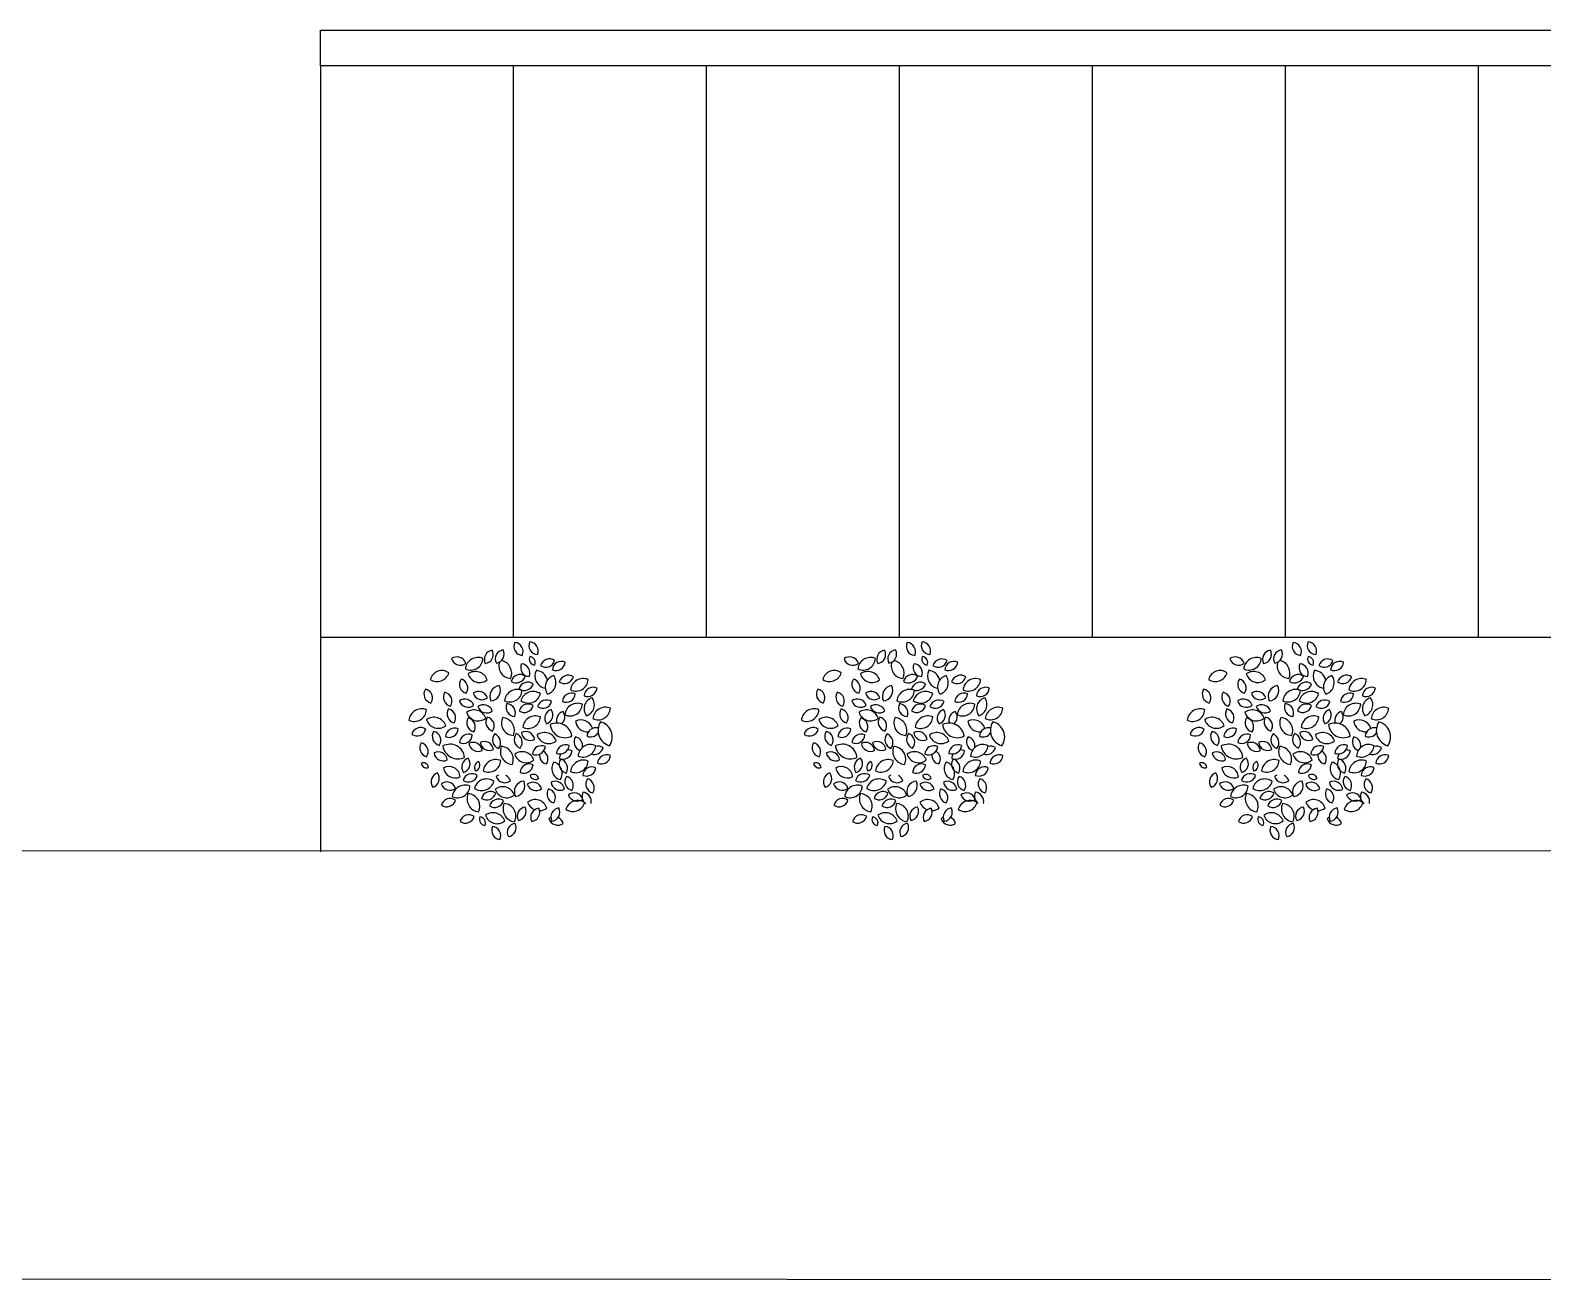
# Model space of a CAD drawing. Header units: inches. Extents: x 15 to 22798, y 21 to 21519.
# Drawn here: x 18609.2 to 18820.8, y 11955 to 12130.2 of the extents above; entities that cross this region are included whole.
import ezdxf

# ---------------------------------------------------------------- set-up
doc = ezdxf.new("R2010")
doc.units = ezdxf.units.IN
doc.header["$MEASUREMENT"] = 0
doc.layers.add('ARREDAMENTO', color=8, linetype='Continuous', lineweight=13)

msp = doc.modelspace()

# ---------------------------------------------------------------- linework, layer by layer
for p, q in [((18649.75, 12125.22), (18649.75, 12130.22)), ((18649.75, 12130.22), (19027.75, 12130.22)), ((18676.75, 12125.22), (18649.75, 12125.22)), ((18649.75, 12125.22), (18649.75, 12015.22)), ((19027.75, 12125.22), (18663.75, 12125.22)), ((18703.75, 12125.22), (18676.75, 12125.22)), ((18676.75, 12125.22), (18676.75, 12045.22)), ((18730.75, 12125.22), (18703.75, 12125.22)), ((18703.75, 12125.22), (18703.75, 12045.22)), ((18757.75, 12125.22), (18730.75, 12125.22)), ((18730.75, 12125.22), (18730.75, 12045.22)), ((18784.75, 12125.22), (18757.75, 12125.22)), ((18757.75, 12125.22), (18757.75, 12045.22)), ((18811.75, 12125.22), (18784.75, 12125.22)), ((18784.75, 12125.22), (18784.75, 12045.22)), ((18838.75, 12125.22), (18811.75, 12125.22)), ((18811.75, 12125.22), (18811.75, 12045.22)), ((19027.75, 12045.22), (18649.75, 12045.22)), ((19869.63, 12015.05), (17842.15, 12015.54)), ((20004.47, 11955.01), (17815.44, 11955.55))]:
    msp.add_line(p, q)
at = {"layer": 'ARREDAMENTO', "linetype": 'ByBlock', "lineweight": -3}
for points in [[(18672.83, 12041.58, 0.535384), (18673.78, 12043.45, 0.500203)], [(18675.34, 12043.48, 0.535384), (18674.39, 12041.61, 0.500203)], [(18676.97, 12044.52, 0.535384), (18678.01, 12042.7, 0.500203)], [(18679.05, 12044.62, 0.535384), (18680.13, 12042.82, 0.500203)], [(18727.74, 12041.58, 0.535384), (18728.69, 12043.45, 0.500203)], [(18730.25, 12043.48, 0.535384), (18729.3, 12041.61, 0.500203)], [(18731.88, 12044.52, 0.535384), (18732.92, 12042.7, 0.500203)], [(18733.96, 12044.62, 0.535384), (18735.04, 12042.82, 0.500203)], [(18781.74, 12041.58, 0.535384), (18782.69, 12043.45, 0.500203)], [(18784.25, 12043.48, 0.535384), (18783.3, 12041.61, 0.500203)], [(18785.88, 12044.52, 0.535384), (18786.92, 12042.7, 0.500203)], [(18787.96, 12044.62, 0.535384), (18789.04, 12042.82, 0.500203)], [(18668.12, 12042.25, 0.535384), (18670.11, 12041.6, 0.500203)], [(18670.04, 12040.82, 0.535384), (18672.5, 12042.28, 0.500203)], [(18677.9, 12041.53, 0.535384), (18678.98, 12039.73, 0.500203)], [(18679.07, 12042.55, 0.535384), (18679.76, 12041.35, 0.500203)], [(18680.55, 12041.29, 0.535384), (18682.53, 12041.99, 0.500203)], [(18684.01, 12041.74, 0.535384), (18682.21, 12040.67, 0.500203)], [(18723.03, 12042.25, 0.535384), (18725.03, 12041.6, 0.500203)], [(18724.96, 12040.82, 0.535384), (18727.41, 12042.28, 0.500203)], [(18732.82, 12041.53, 0.535384), (18733.89, 12039.73, 0.500203)], [(18733.98, 12042.55, 0.535384), (18734.67, 12041.35, 0.500203)], [(18735.47, 12041.29, 0.535384), (18737.44, 12041.99, 0.500203)], [(18738.93, 12041.74, 0.535384), (18737.12, 12040.67, 0.500203)], [(18777.03, 12042.25, 0.535384), (18779.03, 12041.6, 0.500203)], [(18778.96, 12040.82, 0.535384), (18781.41, 12042.28, 0.500203)], [(18786.82, 12041.53, 0.535384), (18787.89, 12039.73, 0.500203)], [(18787.98, 12042.55, 0.535384), (18788.67, 12041.35, 0.500203)], [(18789.47, 12041.29, 0.535384), (18791.44, 12041.99, 0.500203)], [(18792.93, 12041.74, 0.535384), (18791.12, 12040.67, 0.500203)], [(18667.73, 12040.26, 0.535384), (18665.13, 12039.34, 0.500203)], [(18669.44, 12039.38, 0.535384), (18670.17, 12037.42, 0.500203)], [(18670.41, 12040.11, 0.535384), (18673.1, 12039.29, 0.500203)], [(18678.42, 12039.8, 0.535384), (18676.46, 12039.06, 0.500203)], [(18677.55, 12038.04, 0.535384), (18679.53, 12038.74, 0.500203)], [(18682.4, 12039.87, 0.535384), (18681.56, 12037.27, 0.500203)], [(18683.17, 12039.01, 0.535384), (18685.15, 12039.71, 0.500203)], [(18684.76, 12037.88, 0.535384), (18687.22, 12039.33, 0.500203)], [(18722.64, 12040.26, 0.535384), (18720.04, 12039.34, 0.500203)], [(18724.35, 12039.38, 0.535384), (18725.09, 12037.42, 0.500203)], [(18725.32, 12040.11, 0.535384), (18728.01, 12039.29, 0.500203)], [(18733.33, 12039.8, 0.535384), (18731.37, 12039.06, 0.500203)], [(18732.47, 12038.04, 0.535384), (18734.44, 12038.74, 0.500203)], [(18737.31, 12039.87, 0.535384), (18736.47, 12037.27, 0.500203)], [(18738.08, 12039.01, 0.535384), (18740.06, 12039.71, 0.500203)], [(18739.68, 12037.88, 0.535384), (18742.13, 12039.33, 0.500203)], [(18776.64, 12040.26, 0.535384), (18774.04, 12039.34, 0.500203)], [(18778.35, 12039.38, 0.535384), (18779.09, 12037.42, 0.500203)], [(18779.32, 12040.11, 0.535384), (18782.01, 12039.29, 0.500203)], [(18787.33, 12039.8, 0.535384), (18785.37, 12039.06, 0.500203)], [(18786.47, 12038.04, 0.535384), (18788.44, 12038.74, 0.500203)], [(18791.31, 12039.87, 0.535384), (18790.47, 12037.27, 0.500203)], [(18792.08, 12039.01, 0.535384), (18794.06, 12039.71, 0.500203)], [(18793.68, 12037.88, 0.535384), (18796.13, 12039.33, 0.500203)], [(18665.2, 12036.03, 0.535384), (18664.44, 12037.99, 0.500203)], [(18667.94, 12035.59, 0.535384), (18667.17, 12037.54, 0.500203)], [(18671.13, 12037.41, 0.535384), (18673.13, 12036.77, 0.500203)], [(18673.62, 12036.33, 0.535384), (18674.77, 12038.49, 0.500203)], [(18675.52, 12036.35, 0.535384), (18677.98, 12037.8, 0.500203)], [(18677.8, 12036.37, 0.535384), (18680.53, 12037.34, 0.500203)], [(18685.41, 12037.3, 0.535384), (18683.61, 12036.23, 0.500203)], [(18687.8, 12036.76, 0.535384), (18686.99, 12034.25, 0.500203)], [(18688.47, 12038.11, 0.535384), (18686.66, 12037.04, 0.500203)], [(18720.12, 12036.03, 0.535384), (18719.35, 12037.99, 0.500203)], [(18722.85, 12035.59, 0.535384), (18722.09, 12037.54, 0.500203)], [(18726.04, 12037.41, 0.535384), (18728.04, 12036.77, 0.500203)], [(18728.53, 12036.33, 0.535384), (18729.69, 12038.49, 0.500203)], [(18730.43, 12036.35, 0.535384), (18732.89, 12037.8, 0.500203)], [(18732.72, 12036.37, 0.535384), (18735.44, 12037.34, 0.500203)], [(18740.32, 12037.3, 0.535384), (18738.52, 12036.23, 0.500203)], [(18742.72, 12036.76, 0.535384), (18741.91, 12034.25, 0.500203)], [(18743.38, 12038.11, 0.535384), (18741.58, 12037.04, 0.500203)], [(18774.12, 12036.03, 0.535384), (18773.35, 12037.99, 0.500203)], [(18776.85, 12035.59, 0.535384), (18776.09, 12037.54, 0.500203)], [(18780.04, 12037.41, 0.535384), (18782.04, 12036.77, 0.500203)], [(18782.53, 12036.33, 0.535384), (18783.69, 12038.49, 0.500203)], [(18784.43, 12036.35, 0.535384), (18786.89, 12037.8, 0.500203)], [(18786.72, 12036.37, 0.535384), (18789.44, 12037.34, 0.500203)], [(18794.32, 12037.3, 0.535384), (18792.52, 12036.23, 0.500203)], [(18796.72, 12036.76, 0.535384), (18795.91, 12034.25, 0.500203)], [(18797.38, 12038.11, 0.535384), (18795.58, 12037.04, 0.500203)], [(18662.14, 12033.63, 0.535384), (18664.6, 12035.09, 0.500203)], [(18668.46, 12033.25, 0.535384), (18667.69, 12035.2, 0.500203)], [(18669.2, 12036.33, 0.535384), (18671.2, 12035.73, 0.500203)], [(18670.21, 12034.74, 0.535384), (18672.9, 12033.92, 0.500203)], [(18671.8, 12035.54, 0.535384), (18673.81, 12034.93, 0.500203)], [(18675.86, 12035.95, 0.535384), (18676.94, 12034.15, 0.500203)], [(18677.57, 12034.95, 0.535384), (18679.53, 12035.69, 0.500203)], [(18680.13, 12035.54, 0.535384), (18682.11, 12036.24, 0.500203)], [(18682.06, 12035.13, 0.535384), (18681.41, 12033.13, 0.500203)], [(18683.95, 12034.4, 0.535384), (18686.41, 12035.86, 0.500203)], [(18687.87, 12033.85, 0.535384), (18690.33, 12035.31, 0.500203)], [(18717.06, 12033.63, 0.535384), (18719.51, 12035.09, 0.500203)], [(18723.37, 12033.25, 0.535384), (18722.61, 12035.2, 0.500203)], [(18724.11, 12036.33, 0.535384), (18726.12, 12035.73, 0.500203)], [(18725.13, 12034.74, 0.535384), (18727.82, 12033.92, 0.500203)], [(18726.72, 12035.54, 0.535384), (18728.72, 12034.93, 0.500203)], [(18730.78, 12035.95, 0.535384), (18731.85, 12034.15, 0.500203)], [(18732.48, 12034.95, 0.535384), (18734.44, 12035.69, 0.500203)], [(18735.05, 12035.54, 0.535384), (18737.02, 12036.24, 0.500203)], [(18736.97, 12035.13, 0.535384), (18736.33, 12033.13, 0.500203)], [(18738.87, 12034.4, 0.535384), (18741.33, 12035.86, 0.500203)], [(18742.79, 12033.85, 0.535384), (18745.24, 12035.31, 0.500203)], [(18771.06, 12033.63, 0.535384), (18773.51, 12035.09, 0.500203)], [(18777.37, 12033.25, 0.535384), (18776.61, 12035.2, 0.500203)], [(18778.11, 12036.33, 0.535384), (18780.12, 12035.73, 0.500203)], [(18779.13, 12034.74, 0.535384), (18781.82, 12033.92, 0.500203)], [(18780.72, 12035.54, 0.535384), (18782.72, 12034.93, 0.500203)], [(18784.78, 12035.95, 0.535384), (18785.85, 12034.15, 0.500203)], [(18786.48, 12034.95, 0.535384), (18788.44, 12035.69, 0.500203)], [(18789.05, 12035.54, 0.535384), (18791.02, 12036.24, 0.500203)], [(18790.97, 12035.13, 0.535384), (18790.33, 12033.13, 0.500203)], [(18792.87, 12034.4, 0.535384), (18795.33, 12035.86, 0.500203)], [(18796.79, 12033.85, 0.535384), (18799.24, 12035.31, 0.500203)], [(18664.51, 12032.35, 0.535384), (18662.54, 12031.65, 0.500203)], [(18664.6, 12033.7, 0.535384), (18667.29, 12032.88, 0.500203)], [(18667.25, 12031.34, 0.535384), (18669.04, 12032.44, 0.500203)], [(18671.21, 12031.98, 0.535384), (18670.44, 12033.94, 0.500203)], [(18673.84, 12032.11, 0.535384), (18673.11, 12034.07, 0.500203)], [(18675.26, 12034.01, 0.535384), (18676.77, 12031.49, 0.500203)], [(18678.08, 12032.65, 0.535384), (18680.54, 12034.1, 0.500203)], [(18681.91, 12033.03, 0.535384), (18684.94, 12031.42, 0.500203)], [(18690.2, 12030.06, 0.535384), (18688.95, 12033.38, 0.500203)], [(18719.43, 12032.35, 0.535384), (18717.45, 12031.65, 0.500203)], [(18719.51, 12033.7, 0.535384), (18722.2, 12032.88, 0.500203)], [(18722.17, 12031.34, 0.535384), (18723.96, 12032.44, 0.500203)], [(18726.12, 12031.98, 0.535384), (18725.36, 12033.94, 0.500203)], [(18728.76, 12032.11, 0.535384), (18728.02, 12034.07, 0.500203)], [(18730.17, 12034.01, 0.535384), (18731.68, 12031.49, 0.500203)], [(18733, 12032.65, 0.535384), (18735.45, 12034.1, 0.500203)], [(18736.82, 12033.03, 0.535384), (18739.85, 12031.42, 0.500203)], [(18745.11, 12030.06, 0.535384), (18743.86, 12033.38, 0.500203)], [(18773.43, 12032.35, 0.535384), (18771.45, 12031.65, 0.500203)], [(18773.51, 12033.7, 0.535384), (18776.2, 12032.88, 0.500203)], [(18776.17, 12031.34, 0.535384), (18777.96, 12032.44, 0.500203)], [(18780.12, 12031.98, 0.535384), (18779.36, 12033.94, 0.500203)], [(18782.76, 12032.11, 0.535384), (18782.02, 12034.07, 0.500203)], [(18784.17, 12034.01, 0.535384), (18785.68, 12031.49, 0.500203)], [(18787, 12032.65, 0.535384), (18789.45, 12034.1, 0.500203)], [(18790.82, 12033.03, 0.535384), (18793.85, 12031.42, 0.500203)], [(18799.11, 12030.06, 0.535384), (18797.86, 12033.38, 0.500203)], [(18664.61, 12028.51, 0.535384), (18663.85, 12030.46, 0.500203)], [(18666.37, 12030.11, 0.535384), (18665.6, 12032.07, 0.500203)], [(18669.22, 12030.49, 0.535384), (18671.01, 12031.58, 0.500203)], [(18672.39, 12029.39, 0.535384), (18670.54, 12030.38, 0.500203)], [(18673.96, 12029.51, 0.535384), (18672.11, 12030.5, 0.500203)], [(18674.14, 12031.71, 0.535384), (18674.69, 12029.69, 0.500203)], [(18677.69, 12029.72, 0.535384), (18677.15, 12031.75, 0.500203)], [(18677.88, 12031.92, 0.535384), (18679.73, 12030.94, 0.500203)], [(18680.07, 12031.56, 0.535384), (18682.76, 12030.74, 0.500203)], [(18719.53, 12028.51, 0.535384), (18718.76, 12030.46, 0.500203)], [(18721.28, 12030.11, 0.535384), (18720.52, 12032.07, 0.500203)], [(18724.13, 12030.49, 0.535384), (18725.92, 12031.58, 0.500203)], [(18727.3, 12029.39, 0.535384), (18725.45, 12030.38, 0.500203)], [(18728.88, 12029.51, 0.535384), (18727.03, 12030.5, 0.500203)], [(18729.06, 12031.71, 0.535384), (18729.6, 12029.69, 0.500203)], [(18732.61, 12029.72, 0.535384), (18732.06, 12031.75, 0.500203)], [(18732.79, 12031.92, 0.535384), (18734.64, 12030.94, 0.500203)], [(18734.98, 12031.56, 0.535384), (18737.67, 12030.74, 0.500203)], [(18773.53, 12028.51, 0.535384), (18772.76, 12030.46, 0.500203)], [(18775.28, 12030.11, 0.535384), (18774.52, 12032.07, 0.500203)], [(18778.13, 12030.49, 0.535384), (18779.92, 12031.58, 0.500203)], [(18781.3, 12029.39, 0.535384), (18779.45, 12030.38, 0.500203)], [(18782.88, 12029.51, 0.535384), (18781.03, 12030.5, 0.500203)], [(18783.06, 12031.71, 0.535384), (18783.6, 12029.69, 0.500203)], [(18786.61, 12029.72, 0.535384), (18786.06, 12031.75, 0.500203)], [(18786.79, 12031.92, 0.535384), (18788.64, 12030.94, 0.500203)], [(18788.98, 12031.56, 0.535384), (18791.67, 12030.74, 0.500203)], [(18667.5, 12028.06, 0.535384), (18665.65, 12029.04, 0.500203)], [(18669.93, 12028.41, 0.535384), (18666.9, 12030.02, 0.500203)], [(18669.78, 12026.31, 0.535384), (18670.43, 12028.3, 0.500203)], [(18676.58, 12027.42, 0.535384), (18675.07, 12029.95, 0.500203)], [(18676.94, 12028.87, 0.535384), (18679.63, 12028.06, 0.500203)], [(18681.24, 12029.94, 0.535384), (18679.43, 12028.87, 0.500203)], [(18684.58, 12030.09, 0.535384), (18682.8, 12028.99, 0.500203)], [(18683.38, 12028.19, 0.535384), (18684.14, 12026.23, 0.500203)], [(18688.28, 12030.06, 0.535384), (18685.82, 12028.61, 0.500203)], [(18690.34, 12028.67, 0.535384), (18688.54, 12027.6, 0.500203)], [(18722.41, 12028.06, 0.535384), (18720.56, 12029.04, 0.500203)], [(18724.84, 12028.41, 0.535384), (18721.81, 12030.02, 0.500203)], [(18724.7, 12026.31, 0.535384), (18725.34, 12028.3, 0.500203)], [(18731.49, 12027.42, 0.535384), (18729.98, 12029.95, 0.500203)], [(18731.85, 12028.87, 0.535384), (18734.54, 12028.06, 0.500203)], [(18736.15, 12029.94, 0.535384), (18734.35, 12028.87, 0.500203)], [(18739.5, 12030.09, 0.535384), (18737.71, 12028.99, 0.500203)], [(18738.29, 12028.19, 0.535384), (18739.06, 12026.23, 0.500203)], [(18743.19, 12030.06, 0.535384), (18740.74, 12028.61, 0.500203)], [(18745.25, 12028.67, 0.535384), (18743.45, 12027.6, 0.500203)], [(18776.41, 12028.06, 0.535384), (18774.56, 12029.04, 0.500203)], [(18778.84, 12028.41, 0.535384), (18775.81, 12030.02, 0.500203)], [(18778.7, 12026.31, 0.535384), (18779.34, 12028.3, 0.500203)], [(18785.49, 12027.42, 0.535384), (18783.98, 12029.95, 0.500203)], [(18785.85, 12028.87, 0.535384), (18788.54, 12028.06, 0.500203)], [(18790.15, 12029.94, 0.535384), (18788.35, 12028.87, 0.500203)], [(18793.5, 12030.09, 0.535384), (18791.71, 12028.99, 0.500203)], [(18792.29, 12028.19, 0.535384), (18793.06, 12026.23, 0.500203)], [(18797.19, 12030.06, 0.535384), (18794.74, 12028.61, 0.500203)], [(18799.25, 12028.67, 0.535384), (18797.45, 12027.6, 0.500203)], [(18664.89, 12027.03, 0.535384), (18663.86, 12027.58, 0.500203)], [(18665.48, 12024.24, 0.535384), (18666.12, 12026.24, 0.500203)], [(18669.32, 12025.7, 0.535384), (18666.97, 12026.95, 0.500203)], [(18671.7, 12025.9, 0.535384), (18669.73, 12025.19, 0.500203)], [(18671.47, 12026.53, 0.535384), (18671.89, 12027.83, 0.500203)], [(18672.54, 12026.53, 0.535384), (18675, 12027.99, 0.500203)], [(18679.52, 12027.39, 0.535384), (18677.72, 12026.32, 0.500203)], [(18682.42, 12027.77, 0.535384), (18683.34, 12025.31, 0.500203)], [(18684.76, 12026.45, 0.535384), (18687.21, 12027.91, 0.500203)], [(18688.29, 12026.98, 0.535384), (18686.49, 12025.91, 0.500203)], [(18719.81, 12027.03, 0.535384), (18718.77, 12027.58, 0.500203)], [(18720.39, 12024.24, 0.535384), (18721.04, 12026.24, 0.500203)], [(18724.23, 12025.7, 0.535384), (18721.88, 12026.95, 0.500203)], [(18726.62, 12025.9, 0.535384), (18724.64, 12025.19, 0.500203)], [(18726.38, 12026.53, 0.535384), (18726.8, 12027.83, 0.500203)], [(18727.45, 12026.53, 0.535384), (18729.91, 12027.99, 0.500203)], [(18734.44, 12027.39, 0.535384), (18732.63, 12026.32, 0.500203)], [(18737.33, 12027.77, 0.535384), (18738.25, 12025.31, 0.500203)], [(18739.67, 12026.45, 0.535384), (18742.13, 12027.91, 0.500203)], [(18743.21, 12026.98, 0.535384), (18741.4, 12025.91, 0.500203)], [(18773.81, 12027.03, 0.535384), (18772.77, 12027.58, 0.500203)], [(18774.39, 12024.24, 0.535384), (18775.04, 12026.24, 0.500203)], [(18778.23, 12025.7, 0.535384), (18775.88, 12026.95, 0.500203)], [(18780.62, 12025.9, 0.535384), (18778.64, 12025.19, 0.500203)], [(18780.38, 12026.53, 0.535384), (18780.8, 12027.83, 0.500203)], [(18781.45, 12026.53, 0.535384), (18783.91, 12027.99, 0.500203)], [(18788.44, 12027.39, 0.535384), (18786.63, 12026.32, 0.500203)], [(18791.33, 12027.77, 0.535384), (18792.25, 12025.31, 0.500203)], [(18793.67, 12026.45, 0.535384), (18796.13, 12027.91, 0.500203)], [(18797.21, 12026.98, 0.535384), (18795.4, 12025.91, 0.500203)], [(18668.65, 12024.09, 0.535384), (18666.65, 12024.7, 0.500203)], [(18668.21, 12022.94, 0.535384), (18670.67, 12024.4, 0.500203)], [(18674.04, 12025.06, 0.535384), (18671.31, 12024.09, 0.500203)], [(18674.22, 12023.97, 0.535384), (18676.91, 12023.15, 0.500203)], [(18678.22, 12025.11, 0.535384), (18677.07, 12022.94, 0.500203)], [(18680.71, 12024.02, 0.535384), (18678.71, 12024.67, 0.500203)], [(18680.32, 12025.49, 0.535384), (18679.09, 12025.88, 0.500203)], [(18682.4, 12022.05, 0.535384), (18681.67, 12024.01, 0.500203)], [(18682.04, 12024.95, 0.535384), (18683.89, 12023.97, 0.500203)], [(18684.2, 12025.76, 0.535384), (18684.94, 12023.8, 0.500203)], [(18687.12, 12025.43, 0.535384), (18687.86, 12023.46, 0.500203)], [(18723.57, 12024.09, 0.535384), (18721.56, 12024.7, 0.500203)], [(18723.12, 12022.94, 0.535384), (18725.58, 12024.4, 0.500203)], [(18728.95, 12025.06, 0.535384), (18726.22, 12024.09, 0.500203)], [(18729.13, 12023.97, 0.535384), (18731.82, 12023.15, 0.500203)], [(18733.13, 12025.11, 0.535384), (18731.98, 12022.94, 0.500203)], [(18735.62, 12024.02, 0.535384), (18733.63, 12024.67, 0.500203)], [(18735.24, 12025.49, 0.535384), (18734.01, 12025.88, 0.500203)], [(18737.32, 12022.05, 0.535384), (18736.58, 12024.01, 0.500203)], [(18736.96, 12024.95, 0.535384), (18738.81, 12023.97, 0.500203)], [(18739.12, 12025.76, 0.535384), (18739.85, 12023.8, 0.500203)], [(18742.04, 12025.43, 0.535384), (18742.77, 12023.46, 0.500203)], [(18777.57, 12024.09, 0.535384), (18775.56, 12024.7, 0.500203)], [(18777.12, 12022.94, 0.535384), (18779.58, 12024.4, 0.500203)], [(18782.95, 12025.06, 0.535384), (18780.22, 12024.09, 0.500203)], [(18783.13, 12023.97, 0.535384), (18785.82, 12023.15, 0.500203)], [(18787.13, 12025.11, 0.535384), (18785.98, 12022.94, 0.500203)], [(18789.62, 12024.02, 0.535384), (18787.63, 12024.67, 0.500203)], [(18789.24, 12025.49, 0.535384), (18788.01, 12025.88, 0.500203)], [(18791.32, 12022.05, 0.535384), (18790.58, 12024.01, 0.500203)], [(18790.96, 12024.95, 0.535384), (18792.81, 12023.97, 0.500203)], [(18793.12, 12025.76, 0.535384), (18793.85, 12023.8, 0.500203)], [(18796.04, 12025.43, 0.535384), (18796.77, 12023.46, 0.500203)], [(18668.67, 12022.43, 0.535384), (18666.69, 12021.72, 0.500203)], [(18671.87, 12020.81, 0.535384), (18670.42, 12023.36, 0.500203)], [(18674.29, 12023.4, 0.535384), (18672.31, 12022.69, 0.500203)], [(18673.42, 12021.63, 0.535384), (18675.38, 12022.38, 0.500203)], [(18676.93, 12019.41, 0.535384), (18675.47, 12021.97, 0.500203)], [(18684.11, 12021.17, 0.535384), (18686.71, 12022.1, 0.500203)], [(18686.46, 12022.56, 0.535384), (18684.45, 12023.17, 0.500203)], [(18723.58, 12022.43, 0.535384), (18721.61, 12021.72, 0.500203)], [(18726.79, 12020.81, 0.535384), (18725.33, 12023.36, 0.500203)], [(18729.2, 12023.4, 0.535384), (18727.23, 12022.69, 0.500203)], [(18728.33, 12021.63, 0.535384), (18730.29, 12022.38, 0.500203)], [(18731.84, 12019.41, 0.535384), (18730.39, 12021.97, 0.500203)], [(18739.02, 12021.17, 0.535384), (18741.63, 12022.1, 0.500203)], [(18741.37, 12022.56, 0.535384), (18739.36, 12023.17, 0.500203)], [(18777.58, 12022.43, 0.535384), (18775.61, 12021.72, 0.500203)], [(18780.79, 12020.81, 0.535384), (18779.33, 12023.36, 0.500203)], [(18783.2, 12023.4, 0.535384), (18781.23, 12022.69, 0.500203)], [(18782.33, 12021.63, 0.535384), (18784.29, 12022.38, 0.500203)], [(18785.84, 12019.41, 0.535384), (18784.39, 12021.97, 0.500203)], [(18793.02, 12021.17, 0.535384), (18795.63, 12022.1, 0.500203)], [(18795.37, 12022.56, 0.535384), (18793.36, 12023.17, 0.500203)], [(18671.28, 12020.15, 0.535384), (18669.31, 12019.44, 0.500203)], [(18672.77, 12018.88, 0.535384), (18672.08, 12020.08, 0.500203)], [(18672.86, 12020.34, 0.535384), (18675.55, 12019.53, 0.500203)], [(18678.41, 12021.46, 0.535384), (18677.46, 12019.6, 0.500203)], [(18680.32, 12021.3, 0.535384), (18679.33, 12019.45, 0.500203)], [(18682.12, 12019.49, 0.535384), (18683.11, 12021.34, 0.500203)], [(18726.2, 12020.15, 0.535384), (18724.22, 12019.44, 0.500203)], [(18727.68, 12018.88, 0.535384), (18727, 12020.08, 0.500203)], [(18727.78, 12020.34, 0.535384), (18730.46, 12019.53, 0.500203)], [(18733.33, 12021.46, 0.535384), (18732.38, 12019.6, 0.500203)], [(18735.23, 12021.3, 0.535384), (18734.25, 12019.45, 0.500203)], [(18737.04, 12019.49, 0.535384), (18738.03, 12021.34, 0.500203)], [(18780.2, 12020.15, 0.535384), (18778.22, 12019.44, 0.500203)], [(18781.68, 12018.88, 0.535384), (18781, 12020.08, 0.500203)], [(18781.78, 12020.34, 0.535384), (18784.46, 12019.53, 0.500203)], [(18787.33, 12021.46, 0.535384), (18786.38, 12019.6, 0.500203)], [(18789.23, 12021.3, 0.535384), (18788.25, 12019.45, 0.500203)], [(18791.04, 12019.49, 0.535384), (18792.03, 12021.34, 0.500203)], [(18674.87, 12016.92, 0.535384), (18673.83, 12018.74, 0.500203)], [(18677.02, 12019.19, 0.535384), (18676.07, 12017.33, 0.500203)], [(18729.78, 12016.92, 0.535384), (18728.74, 12018.74, 0.500203)], [(18731.93, 12019.19, 0.535384), (18730.98, 12017.33, 0.500203)], [(18783.78, 12016.92, 0.535384), (18782.74, 12018.74, 0.500203)], [(18785.93, 12019.19, 0.535384), (18784.98, 12017.33, 0.500203)]]:
    msp.add_lwpolyline(points, format="xyb", close=True, dxfattribs=at)
for points in [[(18674.81, 12041.76, 0.485783), (18676.37, 12039.47, 0.46813), (18675.1, 12041.99, 0.535384)], [(18729.72, 12041.76, 0.485783), (18731.28, 12039.47, 0.46813), (18730.01, 12041.99, 0.535384)], [(18783.72, 12041.76, 0.485783), (18785.28, 12039.47, 0.46813), (18784.01, 12041.99, 0.535384)], [(18679.97, 12040.62, 0.497857), (18681.21, 12038.1, 0.500203)], [(18681.51, 12039.25, 0.30861), (18679.97, 12040.62, 0.535384)], [(18734.88, 12040.62, 0.497857), (18736.13, 12038.1, 0.500203)], [(18736.43, 12039.25, 0.30861), (18734.88, 12040.62, 0.535384)], [(18788.88, 12040.62, 0.497857), (18790.13, 12038.1, 0.500203)], [(18790.43, 12039.25, 0.30861), (18788.88, 12040.62, 0.535384)], [(18683.71, 12034.84, 0.427879), (18682.86, 12033.23, 0.500203)], [(18683.52, 12033.11, 0.379729), (18683.71, 12034.84, 0.535384)], [(18738.62, 12034.84, 0.427879), (18737.77, 12033.23, 0.500203)], [(18738.43, 12033.11, 0.379729), (18738.62, 12034.84, 0.535384)], [(18792.62, 12034.84, 0.427879), (18791.77, 12033.23, 0.500203)], [(18792.43, 12033.11, 0.379729), (18792.62, 12034.84, 0.535384)], [(18687.83, 12032.49, 0.449067), (18685.46, 12033.5, 0.535384)], [(18685.46, 12033.5, 0.411154), (18687.26, 12032.01, 0.500203)], [(18688.63, 12032.54, 0.473768), (18687.06, 12031.39, 0.350042), (18688.63, 12031.84, 0.535384)], [(18742.75, 12032.49, 0.449067), (18740.37, 12033.5, 0.535384)], [(18740.37, 12033.5, 0.411154), (18742.17, 12032.01, 0.500203)], [(18743.54, 12032.54, 0.473768), (18741.97, 12031.39, 0.350042), (18743.54, 12031.84, 0.535384)], [(18796.75, 12032.49, 0.449067), (18794.37, 12033.5, 0.535384)], [(18794.37, 12033.5, 0.411154), (18796.17, 12032.01, 0.500203)], [(18797.54, 12032.54, 0.473768), (18795.97, 12031.39, 0.350042), (18797.54, 12031.84, 0.535384)], [(18685.47, 12031.32, 0.493715), (18686.08, 12029.41, 0.500203)], [(18686.41, 12029.81, 0.391787), (18685.47, 12031.32, 0.535384)], [(18740.38, 12031.32, 0.493715), (18740.99, 12029.41, 0.500203)], [(18741.32, 12029.81, 0.391787), (18740.38, 12031.32, 0.535384)], [(18794.38, 12031.32, 0.493715), (18794.99, 12029.41, 0.500203)], [(18795.32, 12029.81, 0.391787), (18794.38, 12031.32, 0.535384)], [(18680.41, 12028.86, 0.382111), (18681.4, 12027.5, 0.410997), (18680.98, 12029.29, 0.535384)], [(18683.39, 12028.91, 0.136045), (18683.18, 12028.27, 0.500203), (18684.98, 12029.34, 0.535384)], [(18684.98, 12029.34, 0.128884), (18684.35, 12029.46, 0.500203)], [(18687.67, 12028.9, 0.439965), (18689.3, 12029.79, 0.209361), (18688.27, 12029.97, 0.535384)], [(18735.32, 12028.86, 0.382111), (18736.31, 12027.5, 0.410997), (18735.9, 12029.29, 0.535384)], [(18738.3, 12028.91, 0.136045), (18738.09, 12028.27, 0.500203), (18739.89, 12029.34, 0.535384)], [(18739.89, 12029.34, 0.128884), (18739.27, 12029.46, 0.500203)], [(18742.58, 12028.9, 0.439965), (18744.22, 12029.79, 0.209361), (18743.18, 12029.97, 0.535384)], [(18789.32, 12028.86, 0.382111), (18790.31, 12027.5, 0.410997), (18789.9, 12029.29, 0.535384)], [(18792.3, 12028.91, 0.136045), (18792.09, 12028.27, 0.500203), (18793.89, 12029.34, 0.535384)], [(18793.89, 12029.34, 0.128884), (18793.27, 12029.46, 0.500203)], [(18796.58, 12028.9, 0.439965), (18798.22, 12029.79, 0.209361), (18797.18, 12029.97, 0.535384)], [(18674.67, 12025.94, 0.076845), (18674.34, 12025.74, 0.500203), (18676.35, 12025.13, 0.535384)], [(18676.35, 12025.13, 0.202478), (18675.72, 12025.89, 0.500203)], [(18729.59, 12025.94, 0.076845), (18729.26, 12025.74, 0.500203), (18731.26, 12025.13, 0.535384)], [(18731.26, 12025.13, 0.202478), (18730.64, 12025.89, 0.500203)], [(18783.59, 12025.94, 0.076845), (18783.26, 12025.74, 0.500203), (18785.26, 12025.13, 0.535384)], [(18785.26, 12025.13, 0.202478), (18784.64, 12025.89, 0.500203)], [(18681.43, 12021.32, 0.535384), (18678.74, 12022.14, 0.217069), (18679.76, 12021.1, 0.535384)], [(18686.5, 12023.55, 0.373165), (18686.91, 12021.95, 0.500203)], [(18687.62, 12021.98, 0.43907), (18686.5, 12023.55, 0.535384)], [(18736.34, 12021.32, 0.535384), (18733.65, 12022.14, 0.217069), (18734.67, 12021.1, 0.535384)], [(18741.42, 12023.55, 0.373165), (18741.82, 12021.95, 0.500203)], [(18742.54, 12021.98, 0.43907), (18741.42, 12023.55, 0.535384)], [(18790.34, 12021.32, 0.535384), (18787.65, 12022.14, 0.217069), (18788.67, 12021.1, 0.535384)], [(18795.42, 12023.55, 0.373165), (18795.82, 12021.95, 0.500203)], [(18796.54, 12021.98, 0.43907), (18795.42, 12023.55, 0.535384)], [(18680.42, 12020.98, 0.155177), (18681.43, 12021.32, 0.535384)], [(18682, 12020, 0.064212), (18681.73, 12019.83, 0.500203), (18683.72, 12019.18, 0.535384)], [(18683.72, 12019.18, 0.224005), (18683.02, 12020, 0.500203)], [(18735.33, 12020.98, 0.155177), (18736.34, 12021.32, 0.535384)], [(18736.92, 12020, 0.064212), (18736.64, 12019.83, 0.500203), (18738.63, 12019.18, 0.535384)], [(18738.63, 12019.18, 0.224005), (18737.93, 12020, 0.500203)], [(18789.33, 12020.98, 0.155177), (18790.34, 12021.32, 0.535384)], [(18790.92, 12020, 0.064212), (18790.64, 12019.83, 0.500203), (18792.63, 12019.18, 0.535384)], [(18792.63, 12019.18, 0.224005), (18791.93, 12020, 0.500203)]]:
    msp.add_lwpolyline(points, format="xyb", dxfattribs=at)

doc.saveas('drawing.dxf')
